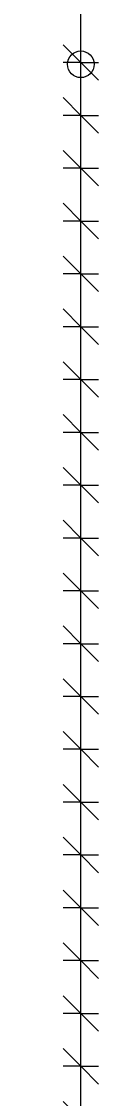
# Model space of a CAD drawing. Header units: millimetres. Extents: x -22025 to -1429, y -2879 to 29261.
# Drawn here: x -16121 to -15960, y 4694 to 7724 of the extents above; entities that cross this region are included whole.
import ezdxf

# ---------------------------------------------------------------- set-up
doc = ezdxf.new("R2010")
doc.units = ezdxf.units.MM
for name, color, linetype, lineweight in [('A-ANNO-DIMS', 211, 'Continuous', 9), ('A-ANNO-DIMS-50', 211, 'Continuous', 9), ('S-RBAR-IDEN', 171, 'Continuous', 9)]:
    doc.layers.add(name, color=color, linetype=linetype, lineweight=lineweight)
doc.styles.add('Arial', font='arial.ttf', dxfattribs={"height": 119.0625})
doc.dimstyles.new('Arrow_Filled_-_2_5_NI_UI_1', dxfattribs={"dimscale": 304.8, "dimtxt": 130.920493, "dimasz": 0.328084, "dimexe": 0.164042, "dimexo": 0.0625, "dimgap": 0.164042, "dimtad": 1, "dimdec": 4, "dimzin": 0, "dimdsep": 46, "dimtxsty": 'Arial', "dimblk1": 'OBLIQUE', "dimblk2": 'OBLIQUE', "dimsah": 1, "dimcen": 0.09, "dimazin": 0, "dimtfac": 1, "dimtdec": 4, "dimtix": 1, "dimtmove": 0, "dimatfit": 3, "dimfxl": 0.164042, "dimfxlon": 1, "dimtvp": 1, "dimtolj": 1, "dimtzin": 0, "dimarcsym": 2})

# ---------------------------------------------------------------- blocks, each defined once
blk = doc.blocks.new('DIMBLOCK61-Elevation Front Copy 1')
at = {"layer": 'A-ANNO-DIMS-50'}
for p, q in [((-16009.9, 4784.5), (-16059.9, 4834.5)), ((-16009.9, 4784.5), (-16059.9, 4784.5)), ((-16009.9, 4635.9), (-16009.9, 4784.5)), ((-16009.9, 4784.5), (-15959.9, 4734.5)), ((-16009.9, 4784.5), (-15959.9, 4784.5)), ((-16009.9, 4635.9), (-16059.9, 4685.9)), ((-16009.9, 4635.9), (-16059.9, 4635.9)), ((-16009.9, 4635.9), (-15959.9, 4585.9)), ((-16009.9, 4635.9), (-15959.9, 4635.9))]:
    blk.add_line(p, q, dxfattribs=at)
blk = doc.blocks.new('_Oblique')
at = {"color": 0, "linetype": 'ByBlock', "lineweight": -2}
blk.add_line((-0.5, -0.5), (0.5, 0.5), dxfattribs=at)
blk = doc.blocks.new('DIMBLOCK62-Elevation Front Copy 1')
at = {"layer": 'A-ANNO-DIMS-50'}
for p, q in [((-16009.9, 4933.2), (-16059.9, 4983.2)), ((-16009.9, 4933.2), (-16059.9, 4933.2)), ((-16009.9, 4784.5), (-16009.9, 4933.2)), ((-16009.9, 4933.2), (-15959.9, 4883.2)), ((-16009.9, 4933.2), (-15959.9, 4933.2)), ((-16009.9, 4784.5), (-16059.9, 4834.5)), ((-16009.9, 4784.5), (-16059.9, 4784.5)), ((-16009.9, 4784.5), (-15959.9, 4734.5)), ((-16009.9, 4784.5), (-15959.9, 4784.5))]:
    blk.add_line(p, q, dxfattribs=at)
blk = doc.blocks.new('DIMBLOCK63-Elevation Front Copy 1')
at = {"layer": 'A-ANNO-DIMS-50'}
for p, q in [((-16009.9, 5081.8), (-16059.9, 5131.8)), ((-16009.9, 5081.8), (-16059.9, 5081.8)), ((-16009.9, 4933.2), (-16009.9, 5081.8)), ((-16009.9, 5081.8), (-15959.9, 5031.8)), ((-16009.9, 5081.8), (-15959.9, 5081.8)), ((-16009.9, 4933.2), (-16059.9, 4983.2)), ((-16009.9, 4933.2), (-16059.9, 4933.2)), ((-16009.9, 4933.2), (-15959.9, 4883.2)), ((-16009.9, 4933.2), (-15959.9, 4933.2))]:
    blk.add_line(p, q, dxfattribs=at)
blk = doc.blocks.new('DIMBLOCK64-Elevation Front Copy 1')
at = {"layer": 'A-ANNO-DIMS-50'}
for p, q in [((-16009.9, 5230.4), (-16059.9, 5280.4)), ((-16009.9, 5230.4), (-16059.9, 5230.4)), ((-16009.9, 5081.8), (-16009.9, 5230.4)), ((-16009.9, 5230.4), (-15959.9, 5180.4)), ((-16009.9, 5230.4), (-15959.9, 5230.4)), ((-16009.9, 5081.8), (-16059.9, 5131.8)), ((-16009.9, 5081.8), (-16059.9, 5081.8)), ((-16009.9, 5081.8), (-15959.9, 5031.8)), ((-16009.9, 5081.8), (-15959.9, 5081.8))]:
    blk.add_line(p, q, dxfattribs=at)
blk = doc.blocks.new('DIMBLOCK65-Elevation Front Copy 1')
at = {"layer": 'A-ANNO-DIMS-50'}
for p, q in [((-16009.9, 5379.1), (-16059.9, 5429.1)), ((-16009.9, 5379.1), (-16059.9, 5379.1)), ((-16009.9, 5230.4), (-16009.9, 5379.1)), ((-16009.9, 5379.1), (-15959.9, 5329.1)), ((-16009.9, 5379.1), (-15959.9, 5379.1)), ((-16009.9, 5230.4), (-16059.9, 5280.4)), ((-16009.9, 5230.4), (-16059.9, 5230.4)), ((-16009.9, 5230.4), (-15959.9, 5180.4)), ((-16009.9, 5230.4), (-15959.9, 5230.4))]:
    blk.add_line(p, q, dxfattribs=at)
blk = doc.blocks.new('DIMBLOCK66-Elevation Front Copy 1')
at = {"layer": 'A-ANNO-DIMS-50'}
for p, q in [((-16009.9, 5527.7), (-16059.9, 5577.7)), ((-16009.9, 5527.7), (-16059.9, 5527.7)), ((-16009.9, 5379.1), (-16009.9, 5527.7)), ((-16009.9, 5527.7), (-15959.9, 5477.7)), ((-16009.9, 5527.7), (-15959.9, 5527.7)), ((-16009.9, 5379.1), (-16059.9, 5429.1)), ((-16009.9, 5379.1), (-16059.9, 5379.1)), ((-16009.9, 5379.1), (-15959.9, 5329.1)), ((-16009.9, 5379.1), (-15959.9, 5379.1))]:
    blk.add_line(p, q, dxfattribs=at)
blk = doc.blocks.new('DIMBLOCK67-Elevation Front Copy 1')
at = {"layer": 'A-ANNO-DIMS-50'}
for p, q in [((-16009.9, 5676.4), (-16059.9, 5726.4)), ((-16009.9, 5676.4), (-16059.9, 5676.4)), ((-16009.9, 5527.7), (-16009.9, 5676.4)), ((-16009.9, 5676.4), (-15959.9, 5626.4)), ((-16009.9, 5676.4), (-15959.9, 5676.4)), ((-16009.9, 5527.7), (-16059.9, 5577.7)), ((-16009.9, 5527.7), (-16059.9, 5527.7)), ((-16009.9, 5527.7), (-15959.9, 5477.7)), ((-16009.9, 5527.7), (-15959.9, 5527.7))]:
    blk.add_line(p, q, dxfattribs=at)
blk = doc.blocks.new('DIMBLOCK68-Elevation Front Copy 1')
at = {"layer": 'A-ANNO-DIMS-50'}
for p, q in [((-16009.9, 5825), (-16059.9, 5875)), ((-16009.9, 5825), (-16059.9, 5825)), ((-16009.9, 5676.4), (-16009.9, 5825)), ((-16009.9, 5825), (-15959.9, 5775)), ((-16009.9, 5825), (-15959.9, 5825)), ((-16009.9, 5676.4), (-16059.9, 5726.4)), ((-16009.9, 5676.4), (-16059.9, 5676.4)), ((-16009.9, 5676.4), (-15959.9, 5626.4)), ((-16009.9, 5676.4), (-15959.9, 5676.4))]:
    blk.add_line(p, q, dxfattribs=at)
blk = doc.blocks.new('DIMBLOCK69-Elevation Front Copy 1')
at = {"layer": 'A-ANNO-DIMS-50'}
for p, q in [((-16009.9, 5973.6), (-16059.9, 6023.6)), ((-16009.9, 5973.6), (-16059.9, 5973.6)), ((-16009.9, 5825), (-16009.9, 5973.6)), ((-16009.9, 5973.6), (-15959.9, 5923.6)), ((-16009.9, 5973.6), (-15959.9, 5973.6)), ((-16009.9, 5825), (-16059.9, 5875)), ((-16009.9, 5825), (-16059.9, 5825)), ((-16009.9, 5825), (-15959.9, 5775)), ((-16009.9, 5825), (-15959.9, 5825))]:
    blk.add_line(p, q, dxfattribs=at)
blk = doc.blocks.new('DIMBLOCK70-Elevation Front Copy 1')
at = {"layer": 'A-ANNO-DIMS-50'}
for p, q in [((-16009.9, 6122.3), (-16059.9, 6172.3)), ((-16009.9, 6122.3), (-16059.9, 6122.3)), ((-16009.9, 5973.6), (-16009.9, 6122.3)), ((-16009.9, 6122.3), (-15959.9, 6072.3)), ((-16009.9, 6122.3), (-15959.9, 6122.3)), ((-16009.9, 5973.6), (-16059.9, 6023.6)), ((-16009.9, 5973.6), (-16059.9, 5973.6)), ((-16009.9, 5973.6), (-15959.9, 5923.6)), ((-16009.9, 5973.6), (-15959.9, 5973.6))]:
    blk.add_line(p, q, dxfattribs=at)
blk = doc.blocks.new('DIMBLOCK71-Elevation Front Copy 1')
at = {"layer": 'A-ANNO-DIMS-50'}
for p, q in [((-16009.9, 6270.9), (-16059.9, 6320.9)), ((-16009.9, 6270.9), (-16059.9, 6270.9)), ((-16009.9, 6122.3), (-16009.9, 6270.9)), ((-16009.9, 6270.9), (-15959.9, 6220.9)), ((-16009.9, 6270.9), (-15959.9, 6270.9)), ((-16009.9, 6122.3), (-16059.9, 6172.3)), ((-16009.9, 6122.3), (-16059.9, 6122.3)), ((-16009.9, 6122.3), (-15959.9, 6072.3)), ((-16009.9, 6122.3), (-15959.9, 6122.3))]:
    blk.add_line(p, q, dxfattribs=at)
blk = doc.blocks.new('DIMBLOCK72-Elevation Front Copy 1')
at = {"layer": 'A-ANNO-DIMS-50'}
for p, q in [((-16009.9, 6419.6), (-16059.9, 6469.6)), ((-16009.9, 6419.6), (-16059.9, 6419.6)), ((-16009.9, 6270.9), (-16009.9, 6419.6)), ((-16009.9, 6419.6), (-15959.9, 6369.6)), ((-16009.9, 6419.6), (-15959.9, 6419.6)), ((-16009.9, 6270.9), (-16059.9, 6320.9)), ((-16009.9, 6270.9), (-16059.9, 6270.9)), ((-16009.9, 6270.9), (-15959.9, 6220.9)), ((-16009.9, 6270.9), (-15959.9, 6270.9))]:
    blk.add_line(p, q, dxfattribs=at)
blk = doc.blocks.new('DIMBLOCK73-Elevation Front Copy 1')
at = {"layer": 'A-ANNO-DIMS-50'}
for p, q in [((-16009.9, 6568.2), (-16059.9, 6618.2)), ((-16009.9, 6568.2), (-16059.9, 6568.2)), ((-16009.9, 6419.6), (-16009.9, 6568.2)), ((-16009.9, 6568.2), (-15959.9, 6518.2)), ((-16009.9, 6568.2), (-15959.9, 6568.2)), ((-16009.9, 6419.6), (-16059.9, 6469.6)), ((-16009.9, 6419.6), (-16059.9, 6419.6)), ((-16009.9, 6419.6), (-15959.9, 6369.6)), ((-16009.9, 6419.6), (-15959.9, 6419.6))]:
    blk.add_line(p, q, dxfattribs=at)
blk = doc.blocks.new('DIMBLOCK74-Elevation Front Copy 1')
at = {"layer": 'A-ANNO-DIMS-50'}
for p, q in [((-16009.9, 6716.9), (-16059.9, 6766.9)), ((-16009.9, 6716.9), (-16059.9, 6716.9)), ((-16009.9, 6568.2), (-16009.9, 6716.9)), ((-16009.9, 6716.9), (-15959.9, 6666.9)), ((-16009.9, 6716.9), (-15959.9, 6716.9)), ((-16009.9, 6568.2), (-16059.9, 6618.2)), ((-16009.9, 6568.2), (-16059.9, 6568.2)), ((-16009.9, 6568.2), (-15959.9, 6518.2)), ((-16009.9, 6568.2), (-15959.9, 6568.2))]:
    blk.add_line(p, q, dxfattribs=at)
blk = doc.blocks.new('DIMBLOCK75-Elevation Front Copy 1')
at = {"layer": 'A-ANNO-DIMS-50'}
for p, q in [((-16009.9, 6865.5), (-16059.9, 6915.5)), ((-16009.9, 6865.5), (-16059.9, 6865.5)), ((-16009.9, 6716.9), (-16009.9, 6865.5)), ((-16009.9, 6865.5), (-15959.9, 6815.5)), ((-16009.9, 6865.5), (-15959.9, 6865.5)), ((-16009.9, 6716.9), (-16059.9, 6766.9)), ((-16009.9, 6716.9), (-16059.9, 6716.9)), ((-16009.9, 6716.9), (-15959.9, 6666.9)), ((-16009.9, 6716.9), (-15959.9, 6716.9))]:
    blk.add_line(p, q, dxfattribs=at)
blk = doc.blocks.new('DIMBLOCK76-Elevation Front Copy 1')
at = {"layer": 'A-ANNO-DIMS-50'}
for p, q in [((-16009.9, 7014.1), (-16059.9, 7064.1)), ((-16009.9, 7014.1), (-16059.9, 7014.1)), ((-16009.9, 6865.5), (-16009.9, 7014.1)), ((-16009.9, 7014.1), (-15959.9, 6964.1)), ((-16009.9, 7014.1), (-15959.9, 7014.1)), ((-16009.9, 6865.5), (-16059.9, 6915.5)), ((-16009.9, 6865.5), (-16059.9, 6865.5)), ((-16009.9, 6865.5), (-15959.9, 6815.5)), ((-16009.9, 6865.5), (-15959.9, 6865.5))]:
    blk.add_line(p, q, dxfattribs=at)
blk = doc.blocks.new('DIMBLOCK77-Elevation Front Copy 1')
at = {"layer": 'A-ANNO-DIMS-50'}
for p, q in [((-16009.9, 7162.8), (-16059.9, 7212.8)), ((-16009.9, 7162.8), (-16059.9, 7162.8)), ((-16009.9, 7014.1), (-16009.9, 7162.8)), ((-16009.9, 7162.8), (-15959.9, 7112.8)), ((-16009.9, 7162.8), (-15959.9, 7162.8)), ((-16009.9, 7014.1), (-16059.9, 7064.1)), ((-16009.9, 7014.1), (-16059.9, 7014.1)), ((-16009.9, 7014.1), (-15959.9, 6964.1)), ((-16009.9, 7014.1), (-15959.9, 7014.1))]:
    blk.add_line(p, q, dxfattribs=at)
blk = doc.blocks.new('DIMBLOCK78-Elevation Front Copy 1')
at = {"layer": 'A-ANNO-DIMS-50'}
for p, q in [((-16009.9, 7311.4), (-16059.9, 7361.4)), ((-16009.9, 7311.4), (-16059.9, 7311.4)), ((-16009.9, 7162.8), (-16009.9, 7311.4)), ((-16009.9, 7311.4), (-15959.9, 7261.4)), ((-16009.9, 7311.4), (-15959.9, 7311.4)), ((-16009.9, 7162.8), (-16059.9, 7212.8)), ((-16009.9, 7162.8), (-16059.9, 7162.8)), ((-16009.9, 7162.8), (-15959.9, 7112.8)), ((-16009.9, 7162.8), (-15959.9, 7162.8))]:
    blk.add_line(p, q, dxfattribs=at)
blk = doc.blocks.new('DIMBLOCK79-Elevation Front Copy 1')
at = {"layer": 'A-ANNO-DIMS-50'}
for p, q in [((-16009.9, 7460.1), (-16059.9, 7510.1)), ((-16009.9, 7460.1), (-16059.9, 7460.1)), ((-16009.9, 7311.4), (-16009.9, 7460.1)), ((-16009.9, 7460.1), (-15959.9, 7410.1)), ((-16009.9, 7460.1), (-15959.9, 7460.1)), ((-16009.9, 7311.4), (-16059.9, 7361.4)), ((-16009.9, 7311.4), (-16059.9, 7311.4)), ((-16009.9, 7311.4), (-15959.9, 7261.4)), ((-16009.9, 7311.4), (-15959.9, 7311.4))]:
    blk.add_line(p, q, dxfattribs=at)
blk = doc.blocks.new('DIMBLOCK80-Elevation Front Copy 1')
at = {"layer": 'A-ANNO-DIMS-50'}
for p, q in [((-16009.9, 7608.7), (-16059.9, 7658.7)), ((-16009.9, 7608.7), (-16059.9, 7608.7)), ((-16009.9, 7460.1), (-16009.9, 7608.7)), ((-16009.9, 7608.7), (-15959.9, 7558.7)), ((-16009.9, 7608.7), (-15959.9, 7608.7)), ((-16009.9, 7460.1), (-16059.9, 7510.1)), ((-16009.9, 7460.1), (-16059.9, 7460.1)), ((-16009.9, 7460.1), (-15959.9, 7410.1)), ((-16009.9, 7460.1), (-15959.9, 7460.1))]:
    blk.add_line(p, q, dxfattribs=at)
blk = doc.blocks.new('DIMBLOCK81-Elevation Front Copy 1')
at = {"layer": 'A-ANNO-DIMS-50'}
for p, q in [((-16009.9, 7608.7), (-16059.9, 7658.7)), ((-16009.9, 7608.7), (-16059.9, 7608.7)), ((-16009.9, -1309.8), (-16009.9, 7608.7)), ((-16009.9, 7460.1), (-16009.9, 7608.7)), ((-16009.9, 7608.7), (-15959.9, 7558.7)), ((-16009.9, 7608.7), (-15959.9, 7608.7)), ((-16009.9, 7460.1), (-16059.9, 7510.1)), ((-16009.9, 7460.1), (-16059.9, 7460.1)), ((-16009.9, 7311.4), (-16009.9, 7460.1)), ((-16009.9, 7460.1), (-15959.9, 7410.1)), ((-16009.9, 7460.1), (-15959.9, 7460.1)), ((-16009.9, 7311.4), (-16059.9, 7361.4)), ((-16009.9, 7311.4), (-16059.9, 7311.4)), ((-16009.9, 7162.8), (-16009.9, 7311.4)), ((-16009.9, 7311.4), (-15959.9, 7261.4)), ((-16009.9, 7311.4), (-15959.9, 7311.4)), ((-16009.9, 7162.8), (-16059.9, 7212.8)), ((-16009.9, 7162.8), (-16059.9, 7162.8)), ((-16009.9, 7014.1), (-16009.9, 7162.8)), ((-16009.9, 7162.8), (-15959.9, 7112.8)), ((-16009.9, 7162.8), (-15959.9, 7162.8)), ((-16009.9, 7014.1), (-16059.9, 7064.1)), ((-16009.9, 7014.1), (-16059.9, 7014.1)), ((-16009.9, 6865.5), (-16009.9, 7014.1)), ((-16009.9, 7014.1), (-15959.9, 6964.1)), ((-16009.9, 7014.1), (-15959.9, 7014.1)), ((-16009.9, 6865.5), (-16059.9, 6915.5)), ((-16009.9, 6865.5), (-16059.9, 6865.5)), ((-16009.9, 6716.9), (-16009.9, 6865.5)), ((-16009.9, 6865.5), (-15959.9, 6815.5)), ((-16009.9, 6865.5), (-15959.9, 6865.5)), ((-16009.9, 6716.9), (-16059.9, 6766.9)), ((-16009.9, 6716.9), (-16059.9, 6716.9)), ((-16009.9, 6568.2), (-16009.9, 6716.9)), ((-16009.9, 6716.9), (-15959.9, 6666.9)), ((-16009.9, 6716.9), (-15959.9, 6716.9)), ((-16009.9, 6568.2), (-16059.9, 6618.2)), ((-16009.9, 6568.2), (-16059.9, 6568.2)), ((-16009.9, 6419.6), (-16009.9, 6568.2)), ((-16009.9, 6568.2), (-15959.9, 6518.2)), ((-16009.9, 6568.2), (-15959.9, 6568.2)), ((-16009.9, 6419.6), (-16059.9, 6469.6)), ((-16009.9, 6419.6), (-16059.9, 6419.6)), ((-16009.9, 6270.9), (-16009.9, 6419.6)), ((-16009.9, 6419.6), (-15959.9, 6369.6)), ((-16009.9, 6419.6), (-15959.9, 6419.6)), ((-16009.9, 6270.9), (-16059.9, 6320.9)), ((-16009.9, 6270.9), (-16059.9, 6270.9)), ((-16009.9, 6122.3), (-16009.9, 6270.9)), ((-16009.9, 6270.9), (-15959.9, 6220.9)), ((-16009.9, 6270.9), (-15959.9, 6270.9)), ((-16009.9, 6122.3), (-16059.9, 6172.3)), ((-16009.9, 6122.3), (-16059.9, 6122.3)), ((-16009.9, 5973.6), (-16009.9, 6122.3)), ((-16009.9, 6122.3), (-15959.9, 6072.3)), ((-16009.9, 6122.3), (-15959.9, 6122.3)), ((-16009.9, 5973.6), (-16059.9, 6023.6)), ((-16009.9, 5973.6), (-16059.9, 5973.6)), ((-16009.9, 5825), (-16009.9, 5973.6)), ((-16009.9, 5973.6), (-15959.9, 5923.6)), ((-16009.9, 5973.6), (-15959.9, 5973.6)), ((-16009.9, 5825), (-16059.9, 5875)), ((-16009.9, 5825), (-16059.9, 5825)), ((-16009.9, 5676.4), (-16009.9, 5825)), ((-16009.9, 5825), (-15959.9, 5775)), ((-16009.9, 5825), (-15959.9, 5825)), ((-16009.9, 5676.4), (-16059.9, 5726.4)), ((-16009.9, 5676.4), (-16059.9, 5676.4)), ((-16009.9, 5527.7), (-16009.9, 5676.4)), ((-16009.9, 5676.4), (-15959.9, 5626.4)), ((-16009.9, 5676.4), (-15959.9, 5676.4)), ((-16009.9, 5527.7), (-16059.9, 5577.7)), ((-16009.9, 5527.7), (-16059.9, 5527.7)), ((-16009.9, 5379.1), (-16009.9, 5527.7)), ((-16009.9, 5527.7), (-15959.9, 5477.7)), ((-16009.9, 5527.7), (-15959.9, 5527.7)), ((-16009.9, 5379.1), (-16059.9, 5429.1)), ((-16009.9, 5379.1), (-16059.9, 5379.1)), ((-16009.9, 5230.4), (-16009.9, 5379.1)), ((-16009.9, 5379.1), (-15959.9, 5329.1)), ((-16009.9, 5379.1), (-15959.9, 5379.1)), ((-16009.9, 5230.4), (-16059.9, 5280.4)), ((-16009.9, 5230.4), (-16059.9, 5230.4)), ((-16009.9, 5081.8), (-16009.9, 5230.4)), ((-16009.9, 5230.4), (-15959.9, 5180.4)), ((-16009.9, 5230.4), (-15959.9, 5230.4)), ((-16009.9, 5081.8), (-16059.9, 5131.8)), ((-16009.9, 5081.8), (-16059.9, 5081.8)), ((-16009.9, 4933.2), (-16009.9, 5081.8)), ((-16009.9, 5081.8), (-15959.9, 5031.8)), ((-16009.9, 5081.8), (-15959.9, 5081.8)), ((-16009.9, 4933.2), (-16059.9, 4983.2)), ((-16009.9, 4933.2), (-16059.9, 4933.2)), ((-16009.9, 4784.5), (-16009.9, 4933.2)), ((-16009.9, 4933.2), (-15959.9, 4883.2)), ((-16009.9, 4933.2), (-15959.9, 4933.2)), ((-16009.9, 4784.5), (-16059.9, 4834.5)), ((-16009.9, 4784.5), (-16059.9, 4784.5)), ((-16009.9, 4635.9), (-16009.9, 4784.5)), ((-16009.9, 4784.5), (-15959.9, 4734.5)), ((-16009.9, 4784.5), (-15959.9, 4784.5)), ((-16009.9, 4635.9), (-16059.9, 4685.9)), ((-16009.9, 4635.9), (-16059.9, 4635.9)), ((-16009.9, 4487.2), (-16009.9, 4635.9)), ((-16009.9, 4635.9), (-15959.9, 4585.9)), ((-16009.9, 4635.9), (-15959.9, 4635.9)), ((-16009.9, 4487.2), (-16059.9, 4537.2)), ((-16009.9, 4487.2), (-16059.9, 4487.2)), ((-16009.9, 4338.6), (-16009.9, 4487.2)), ((-16009.9, 4487.2), (-15959.9, 4437.2)), ((-16009.9, 4487.2), (-15959.9, 4487.2)), ((-16009.9, 4338.6), (-16059.9, 4388.6)), ((-16009.9, 4338.6), (-16059.9, 4338.6)), ((-16009.9, 4190), (-16009.9, 4338.6)), ((-16009.9, 4338.6), (-15959.9, 4288.6)), ((-16009.9, 4338.6), (-15959.9, 4338.6)), ((-16009.9, 4190), (-16059.9, 4240)), ((-16009.9, 4190), (-16059.9, 4190)), ((-16009.9, 4041.3), (-16009.9, 4190)), ((-16009.9, 4190), (-15959.9, 4140)), ((-16009.9, 4190), (-15959.9, 4190)), ((-16009.9, 4041.3), (-16059.9, 4091.3)), ((-16009.9, 4041.3), (-16059.9, 4041.3)), ((-16009.9, 3892.7), (-16009.9, 4041.3)), ((-16009.9, 4041.3), (-15959.9, 3991.3)), ((-16009.9, 4041.3), (-15959.9, 4041.3)), ((-16009.9, 3892.7), (-16059.9, 3942.7)), ((-16009.9, 3892.7), (-16059.9, 3892.7)), ((-16009.9, 3744), (-16009.9, 3892.7)), ((-16009.9, 3892.7), (-15959.9, 3842.7)), ((-16009.9, 3892.7), (-15959.9, 3892.7)), ((-16009.9, 3744), (-16059.9, 3794)), ((-16009.9, 3744), (-16059.9, 3744)), ((-16009.9, 3595.4), (-16009.9, 3744)), ((-16009.9, 3744), (-15959.9, 3694)), ((-16009.9, 3744), (-15959.9, 3744)), ((-16009.9, 3595.4), (-16059.9, 3645.4)), ((-16009.9, 3595.4), (-16059.9, 3595.4)), ((-16009.9, 3446.7), (-16009.9, 3595.4)), ((-16009.9, 3595.4), (-15959.9, 3545.4)), ((-16009.9, 3595.4), (-15959.9, 3595.4)), ((-16009.9, 3446.7), (-16059.9, 3496.7)), ((-16009.9, 3446.7), (-16059.9, 3446.7)), ((-16009.9, 3298.1), (-16009.9, 3446.7)), ((-16009.9, 3446.7), (-15959.9, 3396.7)), ((-16009.9, 3446.7), (-15959.9, 3446.7)), ((-16009.9, 3298.1), (-16059.9, 3348.1)), ((-16009.9, 3298.1), (-16059.9, 3298.1)), ((-16009.9, 3149.5), (-16009.9, 3298.1)), ((-16009.9, 3298.1), (-15959.9, 3248.1)), ((-16009.9, 3298.1), (-15959.9, 3298.1)), ((-16009.9, 3149.5), (-16059.9, 3199.5)), ((-16009.9, 3149.5), (-16059.9, 3149.5)), ((-16009.9, 3000.8), (-16009.9, 3149.5)), ((-16009.9, 3149.5), (-15959.9, 3099.5)), ((-16009.9, 3149.5), (-15959.9, 3149.5)), ((-16009.9, 3000.8), (-16059.9, 3050.8)), ((-16009.9, 3000.8), (-16059.9, 3000.8)), ((-16009.9, 2852.2), (-16009.9, 3000.8)), ((-16009.9, 3000.8), (-15959.9, 2950.8)), ((-16009.9, 3000.8), (-15959.9, 3000.8)), ((-16009.9, 2852.2), (-16059.9, 2902.2)), ((-16009.9, 2852.2), (-16059.9, 2852.2)), ((-16009.9, 2703.5), (-16009.9, 2852.2)), ((-16009.9, 2852.2), (-15959.9, 2802.2)), ((-16009.9, 2852.2), (-15959.9, 2852.2)), ((-16009.9, 2703.5), (-16059.9, 2753.5)), ((-16009.9, 2703.5), (-16059.9, 2703.5)), ((-16009.9, 2554.9), (-16009.9, 2703.5)), ((-16009.9, 2703.5), (-15959.9, 2653.5)), ((-16009.9, 2703.5), (-15959.9, 2703.5)), ((-16009.9, 2554.9), (-16059.9, 2604.9)), ((-16009.9, 2554.9), (-16059.9, 2554.9)), ((-16009.9, 2406.3), (-16009.9, 2554.9)), ((-16009.9, 2554.9), (-15959.9, 2504.9)), ((-16009.9, 2554.9), (-15959.9, 2554.9)), ((-16009.9, 2406.3), (-16059.9, 2456.3)), ((-16009.9, 2406.3), (-16059.9, 2406.3)), ((-16009.9, 2257.6), (-16009.9, 2406.3)), ((-16009.9, 2406.3), (-15959.9, 2356.3)), ((-16009.9, 2406.3), (-15959.9, 2406.3)), ((-16009.9, 2257.6), (-16059.9, 2307.6)), ((-16009.9, 2257.6), (-16059.9, 2257.6)), ((-16009.9, 2109), (-16009.9, 2257.6)), ((-16009.9, 2257.6), (-15959.9, 2207.6)), ((-16009.9, 2257.6), (-15959.9, 2257.6)), ((-16009.9, 2109), (-16059.9, 2159)), ((-16009.9, 2109), (-16059.9, 2109)), ((-16009.9, 1960.3), (-16009.9, 2109)), ((-16009.9, 2109), (-15959.9, 2059)), ((-16009.9, 2109), (-15959.9, 2109)), ((-16009.9, 1960.3), (-16059.9, 2010.3)), ((-16009.9, 1960.3), (-16059.9, 1960.3)), ((-16009.9, 1811.7), (-16009.9, 1960.3)), ((-16009.9, 1960.3), (-15959.9, 1910.3)), ((-16009.9, 1960.3), (-15959.9, 1960.3)), ((-16009.9, 1811.7), (-16059.9, 1861.7)), ((-16009.9, 1811.7), (-16059.9, 1811.7)), ((-16009.9, 1663.1), (-16009.9, 1811.7)), ((-16009.9, 1811.7), (-15959.9, 1761.7)), ((-16009.9, 1811.7), (-15959.9, 1811.7)), ((-16009.9, 1663.1), (-16059.9, 1713.1)), ((-16009.9, 1663.1), (-16059.9, 1663.1)), ((-16009.9, 1514.4), (-16009.9, 1663.1)), ((-16009.9, 1663.1), (-15959.9, 1613.1)), ((-16009.9, 1663.1), (-15959.9, 1663.1)), ((-16009.9, 1514.4), (-16059.9, 1564.4)), ((-16009.9, 1514.4), (-16059.9, 1514.4)), ((-16009.9, 1365.8), (-16009.9, 1514.4)), ((-16009.9, 1514.4), (-15959.9, 1464.4)), ((-16009.9, 1514.4), (-15959.9, 1514.4)), ((-16009.9, 1365.8), (-16059.9, 1415.8)), ((-16009.9, 1365.8), (-16059.9, 1365.8)), ((-16009.9, 1217.1), (-16009.9, 1365.8)), ((-16009.9, 1365.8), (-15959.9, 1315.8)), ((-16009.9, 1365.8), (-15959.9, 1365.8)), ((-16009.9, 1217.1), (-16059.9, 1267.1)), ((-16009.9, 1217.1), (-16059.9, 1217.1)), ((-16009.9, 1068.5), (-16009.9, 1217.1)), ((-16009.9, 1217.1), (-15959.9, 1167.1)), ((-16009.9, 1217.1), (-15959.9, 1217.1)), ((-16009.9, 1068.5), (-16059.9, 1118.5)), ((-16009.9, 1068.5), (-16059.9, 1068.5)), ((-16009.9, 919.8), (-16009.9, 1068.5)), ((-16009.9, 1068.5), (-15959.9, 1018.5)), ((-16009.9, 1068.5), (-15959.9, 1068.5)), ((-16009.9, 919.8), (-16059.9, 969.8)), ((-16009.9, 919.8), (-16059.9, 919.8)), ((-16009.9, 771.2), (-16009.9, 919.8)), ((-16009.9, 919.8), (-15959.9, 869.8)), ((-16009.9, 919.8), (-15959.9, 919.8)), ((-16009.9, 771.2), (-16059.9, 821.2)), ((-16009.9, 771.2), (-16059.9, 771.2)), ((-16009.9, 622.6), (-16009.9, 771.2)), ((-16009.9, 771.2), (-15959.9, 721.2)), ((-16009.9, 771.2), (-15959.9, 771.2)), ((-16009.9, 622.6), (-16059.9, 672.6)), ((-16009.9, 622.6), (-16059.9, 622.6)), ((-16009.9, 473.9), (-16009.9, 622.6)), ((-16009.9, 622.6), (-15959.9, 572.6)), ((-16009.9, 622.6), (-15959.9, 622.6)), ((-16009.9, 473.9), (-16059.9, 523.9)), ((-16009.9, 473.9), (-16059.9, 473.9)), ((-16009.9, 325.3), (-16009.9, 473.9)), ((-16009.9, 473.9), (-15959.9, 423.9)), ((-16009.9, 473.9), (-15959.9, 473.9)), ((-16009.9, 325.3), (-16059.9, 375.3)), ((-16009.9, 325.3), (-16059.9, 325.3)), ((-16009.9, 176.6), (-16009.9, 325.3)), ((-16009.9, 325.3), (-15959.9, 275.3)), ((-16009.9, 325.3), (-15959.9, 325.3)), ((-16009.9, 176.6), (-16059.9, 226.6)), ((-16009.9, 176.6), (-16059.9, 176.6)), ((-16009.9, 28), (-16009.9, 176.6)), ((-16009.9, 176.6), (-15959.9, 126.6)), ((-16009.9, 176.6), (-15959.9, 176.6)), ((-16009.9, 28), (-16059.9, 78)), ((-16009.9, 28), (-16059.9, 28)), ((-16009.9, -120.6), (-16009.9, 28)), ((-16009.9, 28), (-15959.9, -22)), ((-16009.9, 28), (-15959.9, 28)), ((-16009.9, -120.6), (-16059.9, -70.6)), ((-16009.9, -120.6), (-16059.9, -120.6)), ((-16009.9, -269.3), (-16009.9, -120.6)), ((-16009.9, -120.6), (-15959.9, -170.6)), ((-16009.9, -120.6), (-15959.9, -120.6)), ((-16009.9, -269.3), (-16059.9, -219.3)), ((-16009.9, -269.3), (-16059.9, -269.3)), ((-16009.9, -417.9), (-16009.9, -269.3)), ((-16009.9, -269.3), (-15959.9, -319.3)), ((-16009.9, -269.3), (-15959.9, -269.3)), ((-16009.9, -417.9), (-16059.9, -367.9)), ((-16009.9, -417.9), (-16059.9, -417.9)), ((-16009.9, -566.6), (-16009.9, -417.9)), ((-16009.9, -417.9), (-15959.9, -467.9)), ((-16009.9, -417.9), (-15959.9, -417.9)), ((-16009.9, -566.6), (-16059.9, -516.6)), ((-16009.9, -566.6), (-16059.9, -566.6)), ((-16009.9, -715.2), (-16009.9, -566.6)), ((-16009.9, -566.6), (-15959.9, -616.6)), ((-16009.9, -566.6), (-15959.9, -566.6)), ((-16009.9, -715.2), (-16059.9, -665.2)), ((-16009.9, -715.2), (-16059.9, -715.2)), ((-16009.9, -863.8), (-16009.9, -715.2)), ((-16009.9, -715.2), (-15959.9, -765.2)), ((-16009.9, -715.2), (-15959.9, -715.2)), ((-16009.9, -863.8), (-16059.9, -813.8)), ((-16009.9, -863.8), (-16059.9, -863.8)), ((-16009.9, -1012.5), (-16009.9, -863.8)), ((-16009.9, -863.8), (-15959.9, -913.8)), ((-16009.9, -863.8), (-15959.9, -863.8)), ((-16009.9, -1012.5), (-16059.9, -962.5)), ((-16009.9, -1012.5), (-16059.9, -1012.5)), ((-16009.9, -1161.1), (-16009.9, -1012.5)), ((-16009.9, -1012.5), (-15959.9, -1062.5)), ((-16009.9, -1012.5), (-15959.9, -1012.5)), ((-16009.9, -1161.1), (-16059.9, -1111.1)), ((-16009.9, -1161.1), (-16059.9, -1161.1)), ((-16009.9, -1309.8), (-16009.9, -1161.1)), ((-16009.9, -1161.1), (-15959.9, -1211.1)), ((-16009.9, -1161.1), (-15959.9, -1161.1)), ((-16009.9, -1309.8), (-16059.9, -1259.8)), ((-16009.9, -1309.8), (-16059.9, -1309.8)), ((-16009.9, -1309.8), (-15959.9, -1359.8)), ((-16009.9, -1309.8), (-15959.9, -1309.8))]:
    blk.add_line(p, q, dxfattribs=at)
blk = doc.blocks.new('_None')

msp = doc.modelspace()

# ---------------------------------------------------------------- linework, layer by layer
at = {"layer": 'S-RBAR-IDEN'}
msp.add_line((-16009.91968, 7603.68104), (-16009.91968, 7906.57134), dxfattribs=at)
msp.add_circle((-16009.91968, 7603.68104), 37.5, dxfattribs=at)

# ---------------------------------------------------------------- dimensions: what is measured, and where the dimension line sits
at = {"layer": 'A-ANNO-DIMS'}
for base, p1, p2, text, override, picture, middle in [((-16009.90596, 7608.69684), (-16059.90596, -1309.77075), (-16059.90596, 7608.69684), '8918', {"dimpost": '<>', "dimblk1": 'None', "dimblk2": 'None', "dimsah": 1, "dimfxl": 8918.467586}, 'DIMBLOCK81-Elevation Front Copy 1', (-16120.69606, 3149.46305)), ((-16009.90596, 7608.69684), (-16059.90596, 7460.05571), (-16059.90596, 7608.69684), ' ', {"dimpost": '<>', "dimfxl": 148.641126}, 'DIMBLOCK80-Elevation Front Copy 1', (-16009.90596, 7534.37628)), ((-16009.90596, 7460.05571), (-16059.90596, 7311.41459), (-16059.90596, 7460.05571), ' ', {"dimpost": '<>', "dimfxl": 148.641126}, 'DIMBLOCK79-Elevation Front Copy 1', (-16009.90596, 7385.73515)), ((-16009.90596, 7311.41459), (-16059.90596, 7162.77346), (-16059.90596, 7311.41459), ' ', {"dimpost": '<>', "dimfxl": 148.641126}, 'DIMBLOCK78-Elevation Front Copy 1', (-16009.90596, 7237.09402)), ((-16009.90596, 7162.77346), (-16059.90596, 7014.13233), (-16059.90596, 7162.77346), ' ', {"dimpost": '<>', "dimfxl": 148.641126}, 'DIMBLOCK77-Elevation Front Copy 1', (-16009.90596, 7088.4529)), ((-16009.90596, 7014.13233), (-16059.90596, 6865.49121), (-16059.90596, 7014.13233), ' ', {"dimpost": '<>', "dimfxl": 148.641126}, 'DIMBLOCK76-Elevation Front Copy 1', (-16009.90596, 6939.81177)), ((-16009.90596, 6865.49121), (-16059.90596, 6716.85008), (-16059.90596, 6865.49121), ' ', {"dimpost": '<>', "dimfxl": 148.641126}, 'DIMBLOCK75-Elevation Front Copy 1', (-16009.90596, 6791.17064)), ((-16009.90596, 6716.85008), (-16059.90596, 6568.20895), (-16059.90596, 6716.85008), ' ', {"dimpost": '<>', "dimfxl": 148.641126}, 'DIMBLOCK74-Elevation Front Copy 1', (-16009.90596, 6642.52952)), ((-16009.90596, 6568.20895), (-16059.90596, 6419.56783), (-16059.90596, 6568.20895), ' ', {"dimpost": '<>', "dimfxl": 148.641126}, 'DIMBLOCK73-Elevation Front Copy 1', (-16009.90596, 6493.88839)), ((-16009.90596, 6419.56783), (-16059.90596, 6270.9267), (-16059.90596, 6419.56783), ' ', {"dimpost": '<>', "dimfxl": 148.641126}, 'DIMBLOCK72-Elevation Front Copy 1', (-16009.90596, 6345.24726)), ((-16009.90596, 6270.9267), (-16059.90596, 6122.28558), (-16059.90596, 6270.9267), ' ', {"dimpost": '<>', "dimfxl": 148.641126}, 'DIMBLOCK71-Elevation Front Copy 1', (-16009.90596, 6196.60614)), ((-16009.90596, 6122.28558), (-16059.90596, 5973.64445), (-16059.90596, 6122.28558), ' ', {"dimpost": '<>', "dimfxl": 148.641126}, 'DIMBLOCK70-Elevation Front Copy 1', (-16009.90596, 6047.96501)), ((-16009.90596, 5973.64445), (-16059.90596, 5825.00332), (-16059.90596, 5973.64445), ' ', {"dimpost": '<>', "dimfxl": 148.641126}, 'DIMBLOCK69-Elevation Front Copy 1', (-16009.90596, 5899.32389)), ((-16009.90596, 5825.00332), (-16059.90596, 5676.3622), (-16059.90596, 5825.00332), ' ', {"dimpost": '<>', "dimfxl": 148.641126}, 'DIMBLOCK68-Elevation Front Copy 1', (-16009.90596, 5750.68276)), ((-16009.90596, 5676.3622), (-16059.90596, 5527.72107), (-16059.90596, 5676.3622), ' ', {"dimpost": '<>', "dimfxl": 148.641126}, 'DIMBLOCK67-Elevation Front Copy 1', (-16009.90596, 5602.04163)), ((-16009.90596, 5527.72107), (-16059.90596, 5379.07994), (-16059.90596, 5527.72107), ' ', {"dimpost": '<>', "dimfxl": 148.641126}, 'DIMBLOCK66-Elevation Front Copy 1', (-16009.90596, 5453.40051)), ((-16009.90596, 5379.07994), (-16059.90596, 5230.43882), (-16059.90596, 5379.07994), ' ', {"dimpost": '<>', "dimfxl": 148.641126}, 'DIMBLOCK65-Elevation Front Copy 1', (-16009.90596, 5304.75938)), ((-16009.90596, 5230.43882), (-16059.90596, 5081.79769), (-16059.90596, 5230.43882), ' ', {"dimpost": '<>', "dimfxl": 148.641126}, 'DIMBLOCK64-Elevation Front Copy 1', (-16009.90596, 5156.11825)), ((-16009.90596, 5081.79769), (-16059.90596, 4933.15656), (-16059.90596, 5081.79769), ' ', {"dimpost": '<>', "dimfxl": 148.641126}, 'DIMBLOCK63-Elevation Front Copy 1', (-16009.90596, 5007.47713)), ((-16009.90596, 4933.15656), (-16059.90596, 4784.51544), (-16059.90596, 4933.15656), ' ', {"dimpost": '<>', "dimfxl": 148.641126}, 'DIMBLOCK62-Elevation Front Copy 1', (-16009.90596, 4858.836)), ((-16009.90596, 4784.51544), (-16059.90596, 4635.87431), (-16059.90596, 4784.51544), ' ', {"dimpost": '<>', "dimfxl": 148.641126}, 'DIMBLOCK61-Elevation Front Copy 1', (-16009.90596, 4710.19487))]:
    dim = msp.add_linear_dim(base=base, p1=p1, p2=p2, angle=90, text=text, dimstyle='Arrow_Filled_-_2_5_NI_UI_1', override=override, dxfattribs=at)
    dim.commit()
    dim.dimension.update_dxf_attribs({"geometry": picture, "text_midpoint": middle})

doc.saveas('drawing.dxf')
